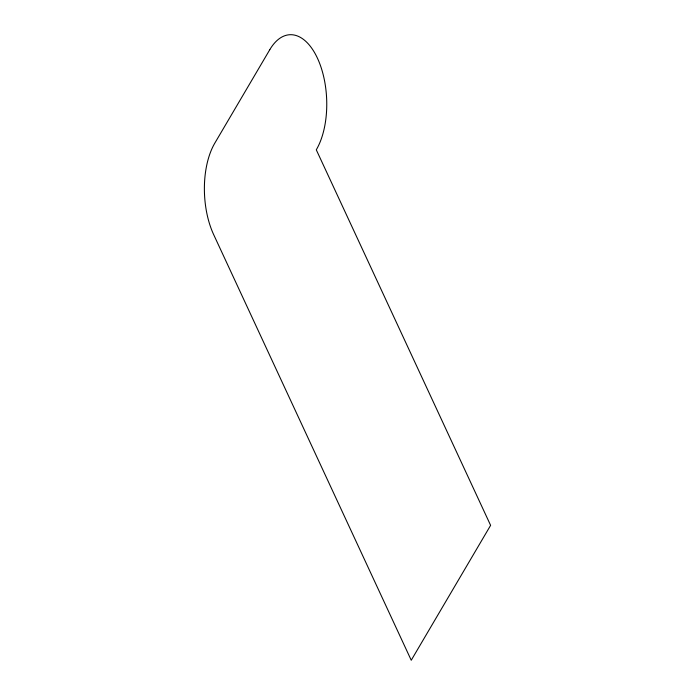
<?xml version="1.0" encoding="UTF-8"?>
<svg xmlns="http://www.w3.org/2000/svg" width="695" height="695" viewBox="0 0 695 695"><rect width="100%" height="100%" fill="white"/><g stroke="black" fill="none" stroke-linecap="round" stroke-linejoin="round"><path stroke-width="1.04" d="M269.799 49.666L214.851 143.066A65.095 33.603 87.2 0 0 213.678 234.641L411.24 660.25L490.609 525.351L316.286 149.816A65.095 33.603 87.2 0 0 317.467 58.232A65.095 33.603 87.2 0 0 269.799 49.666"/></g></svg>
